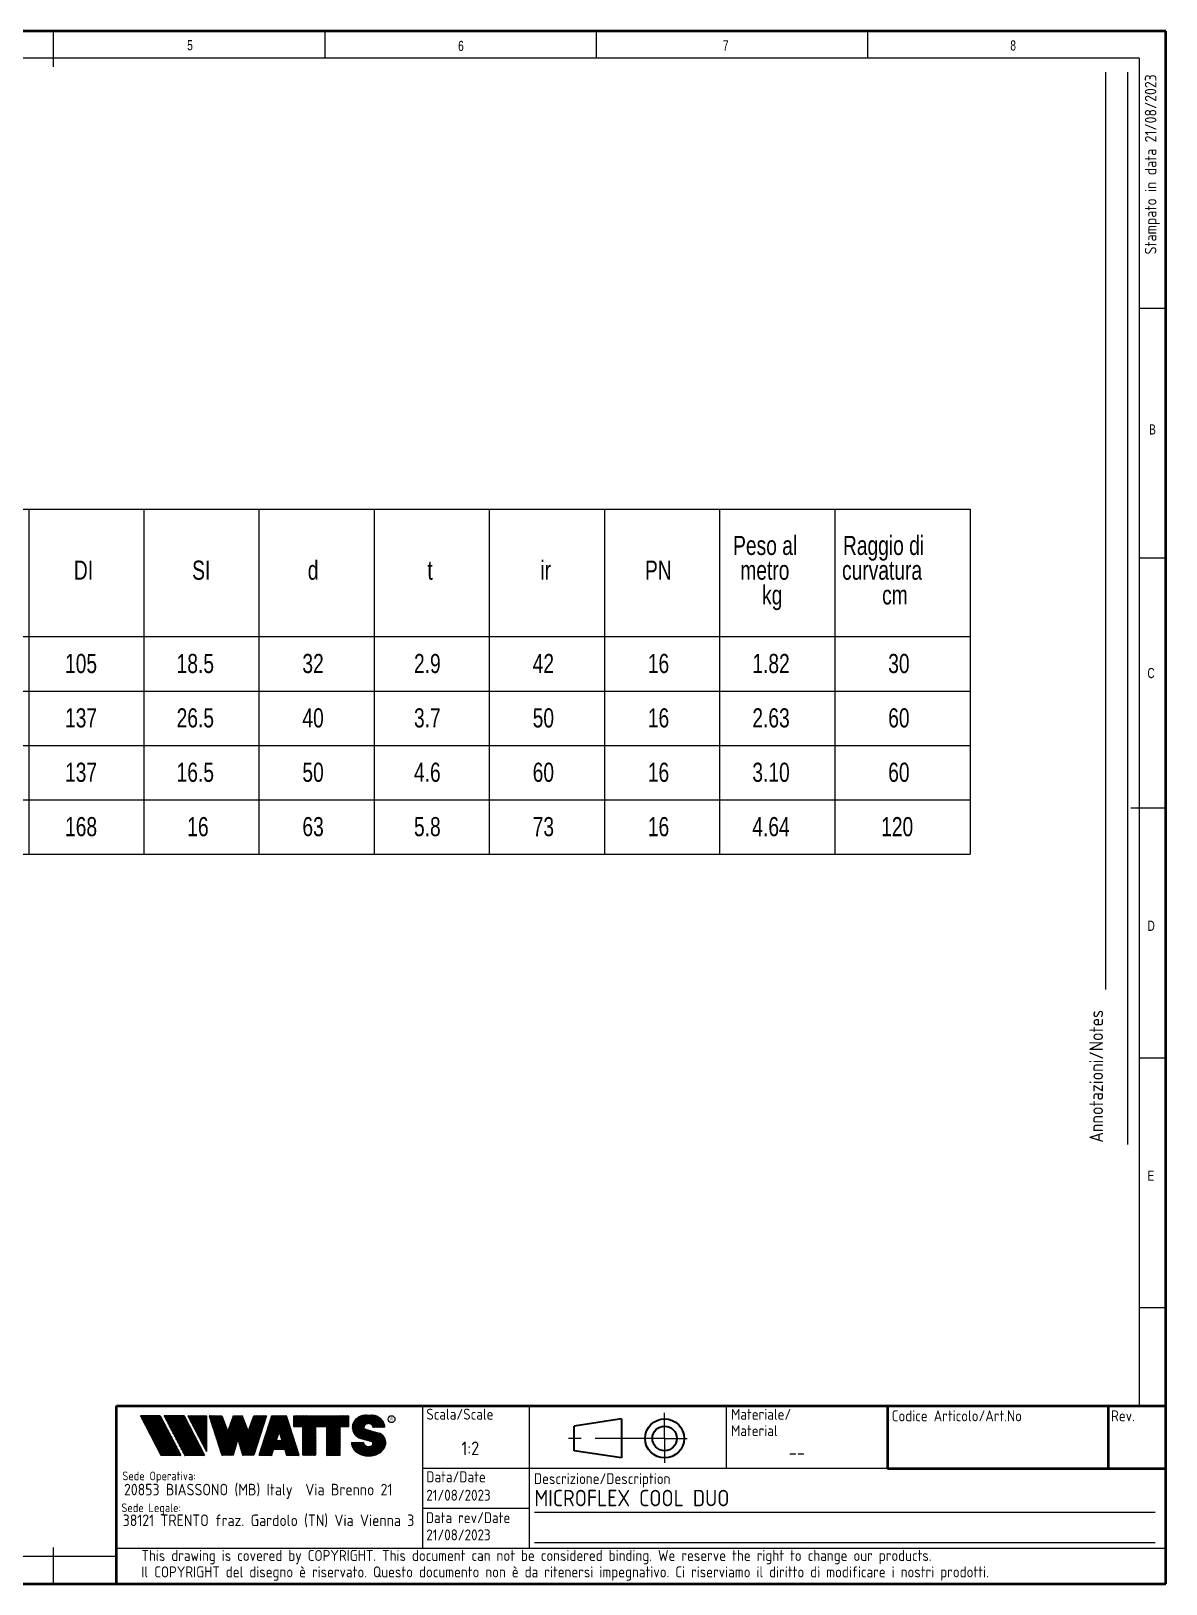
# Model space of a CAD drawing. Header units: millimetres. Extents: x 6 to 413, y 7 to 291.
# Drawn here: x 205.6 to 413.1, y 7.1 to 291.1 of the extents above; entities that cross this region are included whole.
import ezdxf

# ---------------------------------------------------------------- set-up
doc = ezdxf.new("R2010")
doc.units = ezdxf.units.MM
doc.linetypes.add('CENTERX2', pattern=[20.319999999999997, 12.7, -2.54, 2.54, -2.54])
doc.styles.add('SLDTEXTSTYLE0', font='ISOCP3', dxfattribs={"width": 0.96})
doc.styles.add('SLDTEXTSTYLE1', font='TXT', dxfattribs={"width": 0.605})
doc.styles.add('SLDTEXTSTYLE2', font='TXT', dxfattribs={"width": 0.75})
pattern_1 = [(45.0000000000001, (0, 0), (-0.1403165018917058, 0.1403165018917053), []), (135.0000000000001, (0, 0), (-0.1403165018917053, -0.1403165018917057), [])]

# ---------------------------------------------------------------- blocks, each defined once
blk = doc.blocks.new('SW_NOTE_0')
at = {"color": 0, "linetype": 'Continuous', "lineweight": 0, "insert": (0, 2.0463950369), "char_height": 1.5875, "attachment_point": 1, "style": 'SLDTEXTSTYLE0'}
blk.add_mtext('Sede Legale:', dxfattribs=at)
blk = doc.blocks.new('SW_NOTE_0_1')
at = {"color": 0, "linetype": 'Continuous', "lineweight": 0, "insert": (0, 2.0463950369), "char_height": 1.5875, "attachment_point": 1, "style": 'SLDTEXTSTYLE0'}
blk.add_mtext('Sede Operativa:', dxfattribs=at)
blk = doc.blocks.new('SW_NOTE_0_2')
at = {"color": 0, "linetype": 'Continuous', "lineweight": 0, "insert": (0, 2.7285267159), "char_height": 2.1166666667, "attachment_point": 1, "style": 'SLDTEXTSTYLE0'}
blk.add_mtext('20853 BIASSONO (MB) Italy  Via Brenno 21', dxfattribs=at)
blk = doc.blocks.new('SW_NOTE_0_3')
at = {"color": 0, "linetype": 'Continuous', "lineweight": 0, "insert": (0, 0.7734406439), "char_height": 0.6, "attachment_point": 1, "style": 'SLDTEXTSTYLE1'}
blk.add_mtext('R', dxfattribs=at)
blk = doc.blocks.new('SW_NOTE_0_4')
at = {"color": 0, "linetype": 'Continuous', "lineweight": 0, "insert": (0.8598958333, 2.7285267159), "char_height": 2.1166666667, "attachment_point": 1, "style": 'SLDTEXTSTYLE0'}
blk.add_mtext('38121 TRENTO fraz. Gardolo (TN) Via Vienna 3', dxfattribs=at)
blk = doc.blocks.new('Blocco3')
at = {"linetype": 'Continuous'}
h = blk.add_hatch(dxfattribs=at)
h.set_pattern_fill('NET', color=8, scale=0.0625, angle=45, style=0)
h.set_pattern_definition(pattern_1)
h.paths.add_polyline_path([(11.05444382492512, 14.16382701164379), (7.313952129728942, 21.3799670116438), (3.694452129728916, 21.3799670116438), (7.434943824925099, 14.16382701164379)], flags=0)
h = blk.add_hatch(dxfattribs=at)
h.set_pattern_fill('NET', color=8, scale=0.0625, angle=45, style=0)
h.set_pattern_definition(pattern_1)
h.paths.add_polyline_path([(15.3933988249251, 14.16382701164379), (11.65290712972893, 21.37996701164379), (8.033407129728966, 21.37996701164379), (11.77389882492522, 14.16382701164379)], flags=0)
h = blk.add_hatch(dxfattribs=at)
h.set_pattern_fill('NET', color=8, scale=0.0625, angle=45, style=0)
h.set_pattern_definition(pattern_1)
h.paths.add_polyline_path([(12.37769623268193, 21.37996701164379), (12.37419275042715, 21.37646352938913), (15.77659712972891, 14.8648670116438), (15.77659712972891, 21.37996701164379)], flags=0)
h = blk.add_hatch(dxfattribs=at)
h.set_pattern_fill('NET', color=8, scale=0.0625, angle=45, style=0)
h.set_pattern_definition(pattern_1)
h.paths.add_polyline_path([(18.58302904500901, 14.1739670116438), (20.63202904500886, 14.17396701164379), (21.50652904500886, 17.08996701164384), (22.38062662423105, 14.17530887440915), (22.3819684869964, 14.1739670116438), (24.43002904500882, 14.1739670116438), (26.74152904500894, 21.37996701164335), (24.43152904500879, 21.37996701164335), (23.36652904500892, 18.53896701164332), (22.30152904500885, 21.37996701164331), (20.71152904500898, 21.37996701164331), (19.64652904500904, 18.53896701164336), (18.58839398242877, 21.36165406590695), (18.57008103669182, 21.37996701164385), (16.27152904500887, 21.37996701164379)], flags=0)
h = blk.add_hatch(dxfattribs=at)
h.set_pattern_fill('NET', color=8, scale=0.0625, angle=45, style=0)
h.set_pattern_definition(pattern_1)
h.paths.add_polyline_path([(28.0109849374968, 15.27196701164379), (30.06807315252094, 15.27196701164379), (30.41502904500895, 14.1739670116438), (32.71602904500884, 14.1739670116438), (30.38202904500878, 21.37996701164385), (27.69702904500885, 21.37996701164385), (25.3630290450089, 14.1739670116438), (27.66402904500879, 14.1739670116438)], flags=0)
h.paths.add_polyline_path([(29.55237914838586, 16.90396701164381), (28.5266789416319, 16.90396701164381), (29.03952904500888, 18.52696701164385)], flags=0)
h = blk.add_hatch(dxfattribs=at)
h.set_pattern_fill('NET', color=8, scale=0.0625, angle=45, style=0)
h.set_pattern_definition(pattern_1)
h.paths.add_polyline_path([(40.177029045009, 14.18567151533784), (40.177029045009, 19.44496701164383), (41.80752904500887, 19.44496701164383), (41.80752904500887, 21.37996701164385), (31.71852904500885, 21.37996701164385), (31.71852904500885, 19.44496701164383), (33.34902904500883, 19.44496701164383), (33.34902904500883, 14.1739670116438), (35.74002904500887, 14.1739670116438), (35.74002904500887, 19.44496701164383), (37.78602904500886, 19.44496701164383), (37.78602904500886, 14.1739670116438), (40.16532454131496, 14.1739670116438)], flags=0)
h = blk.add_hatch(dxfattribs=at)
h.set_pattern_fill('NET', color=8, scale=0.0625, angle=45, style=0)
h.set_pattern_definition(pattern_1)
edge = h.paths.add_edge_path(flags=0)
edge.add_arc((45.06115806892275, 16.5114450354798), 0.5957262272328816, 186.5198373590754, 199.3038780978758, ccw=False)
edge.add_arc((45.04420873719567, 16.50962366435909), 0.5786797133902571, 180.0155103752775, 186.5312194619315, ccw=False)
edge.add_line((44.46552904500891, 16.50946701164423), (42.25752904500893, 16.50946701164385))
edge.add_arc((44.18603307666216, 16.50996104706786), 1.928504094933136, 180.0146777728456, 186.4123960736497)
edge.add_arc((44.23738139714609, 16.515362801642), 1.980134492169909, 186.4017819582809, 198.9766475152823)
edge.add_arc((44.39128441893828, 16.56795904464408), 2.142776481560827, 198.9683875918098, 210.8849179078794)
edge.add_arc((44.61166259275087, 16.69943837653658), 2.39939542117679, 210.8780422952446, 221.9134871222623)
edge.add_arc((44.85480924302723, 16.91736933899839), 2.725913633704397, 221.9082412642137, 232.0310887879014)
edge.add_arc((45.07715513635127, 17.20193775914857), 3.087046356424883, 232.0272080115069, 241.3355965365689)
edge.add_arc((45.24603657093621, 17.51050012324978), 3.438801448091314, 241.3327083879403, 249.9896368441532)
edge.add_arc((45.34725225055329, 17.78801132532556), 3.734194511721926, 249.9874307793477, 258.1785727277432)
edge.add_arc((45.38771112548294, 17.98073158851377), 3.931115833052039, 258.1768281598786, 266.0905752210105)
edge.add_arc((45.39252904500938, 18.04976811020574), 4.000320196211769, 266.0891452354333, 273.9108547645717)
edge.add_arc((45.39731701440232, 17.98094836402009), 3.931334146149711, 273.9096448602884, 281.8229517588199)
edge.add_arc((45.4376869696974, 17.78842815150741), 3.734626849412173, 281.8219022035373, 290.0120942893549)
edge.add_arc((45.53875968590813, 17.51107897323941), 3.439434950392664, 290.0111619263286, 298.6664928415928)
edge.add_arc((45.7074598200074, 17.20261188871908), 3.087850429968319, 298.6656180832103, 307.9715773687166)
edge.add_arc((45.92962383311786, 16.91803887327351), 2.726825988362962, 307.9706091044987, 318.0900608434113)
edge.add_arc((46.17265778346068, 16.69998218189551), 2.400307661903285, 318.088616399965, 329.1198541825174)
edge.add_arc((46.39308337412456, 16.56827986020729), 2.143533575461953, 329.1171941602808, 341.0295003400614)
edge.add_arc((46.54725014449179, 16.5154588441048), 1.980569090086575, 341.0247377042438, 353.5968328221997)
edge.add_arc((46.59506746836535, 16.51041435044312), 1.932487507373016, 353.5873527063252, 356.7846350377361)
edge.add_arc((46.61165730255683, 16.50948641804131), 1.915871742552177, 356.7845142237129, 359.9994196348174)
edge.add_arc((46.72637301809257, 16.50946701163364), 1.801156026918341, 0, 74.22025531803895)
edge.add_line((47.2161795047902, 18.24274501555968), (44.82556098410442, 18.91830915241684))
edge.add_arc((44.9320242026464, 19.29505049810555), 0.3914951576375584, 172.7087314225675, 254.2202553180024, ccw=False)
edge.add_arc((45.12849007786608, 19.28333375051457), 0.5880100908548186, 162.165586868528, 174.0059807067136, ccw=False)
edge.add_arc((45.16002618631481, 19.27323782500176), 0.6211228028240731, 150.7625471398166, 162.1699870806363, ccw=False)
edge.add_arc((45.20519158401089, 19.24799848911449), 0.6728619177555087, 139.9607077937478, 150.7656315814739, ccw=False)
edge.add_arc((45.25507056166797, 19.20612283538228), 0.7379885796620933, 129.8123774333935, 139.9628536576919, ccw=False)
edge.add_arc((45.30072353609345, 19.15138842107454), 0.809263047047259, 120.27552402571419, 129.8140059279949, ccw=False)
edge.add_arc((45.33541956815332, 19.09199788199054), 0.8780456781598633, 111.2480161453112, 120.2769344950986, ccw=False)
edge.add_arc((45.35621963246292, 19.03856667885261), 0.9353827139821759, 102.59618479047049, 111.24938262362829, ccw=False)
edge.add_arc((45.36453465193721, 19.00146667799356), 0.9734030907632052, 94.17273331414867, 102.59760830043251, ccw=False)
edge.add_arc((45.36552904500888, 18.98820473740789), 0.9867022327901889, 85.82571215071579, 94.17428784928302, ccw=False)
edge.add_arc((45.36653040687354, 19.00151395523621), 0.9733554317742666, 77.40218507097399, 85.82747331441101, ccw=False)
edge.add_arc((45.37486568696492, 19.03865617343216), 0.9352894353064158, 68.75018505204758, 77.40424753390482, ccw=False)
edge.add_arc((45.39569695852665, 19.09211896634796), 0.8779116473468327, 59.722374852032715, 68.75267450752489, ccw=False)
edge.add_arc((45.43042996664173, 19.15152445821986), 0.8090974608341593, 50.18501575957839, 59.725454286712704, ccw=False)
edge.add_arc((45.47611632174291, 19.20625213501936), 0.7378067956658844, 40.03589260142758, 50.18887630755728, ccw=False)
edge.add_arc((45.52601146630402, 19.24809862811384), 0.6726865151564858, 29.232955538525573, 40.04070508617059, ccw=False)
edge.add_arc((45.57116176380907, 19.27329438071612), 0.6209818631501486, 17.828714093369115, 29.23875168617178, ccw=False)
edge.add_arc((45.60264583678176, 19.28335017090542), 0.5879309770710306, 5.993219805660885, 17.83521261898761, ccw=False)
edge.add_arc((45.61292558107525, 19.28434574377955), 0.5776034766636615, 0.012029249508600515, 6.001471372912306, ccw=False)
edge.add_line((46.19052904500881, 19.28446701163464), (48.34752902630239, 19.28446701163464))
edge.add_arc((46.39002351814973, 19.28445340842631), 1.957505508199923, 0.0003981630816975, 2.836014343801475)
edge.add_arc((46.37683713775991, 19.28380295287555), 1.970707921334659, 2.835933772533007, 5.659443682139332)
edge.add_arc((46.35838669738737, 19.28219581826266), 1.989226927693886, 5.653101356194594, 16.87308970083372)
edge.add_arc((46.28996746631433, 19.26159442663321), 2.060680327877944, 16.86907560868967, 27.8236333030418)
edge.add_arc((46.19185307363353, 19.20995215872329), 2.171555678974831, 27.82038250018099, 38.39292481794157)
edge.add_arc((46.08335200137739, 19.12411166863691), 2.309906905779259, 38.39030831921242, 48.53048232723409)
edge.add_arc((45.98392505033181, 19.01175101505159), 2.459942324295824, 48.52829796787363, 58.24686155261538)
edge.add_arc((45.90828833905262, 18.88970605071616), 2.603524628424836, 58.24492006637411, 67.59904062886916)
edge.add_arc((45.86290515069405, 18.77983331732091), 2.722401219848767, 67.59719673364309, 76.67446447463736)
edge.add_arc((45.84473518371627, 18.70351471180111), 2.800852920098214, 76.67261134518286, 85.57815923005096)
edge.add_arc((45.84229113252329, 18.67359855220153), 2.83086846943038, 85.57552266053499, 89.99518473518364)
edge.add_line((45.842529045009, 21.50446701163457), (44.94252904500888, 21.50446701163457))
edge.add_arc((44.94276695749281, 18.67359850982044), 2.830868511811478, 90.00481526470833, 94.42447730593362)
edge.add_arc((44.94032290617282, 18.70351467131333), 2.800852960581912, 94.42184073649385, 103.3273885570555)
edge.add_arc((44.92215293807671, 18.77983328213883), 2.722401254912012, 103.325535427645, 112.4028031126715)
edge.add_arc((44.87676974692227, 18.88970602315703), 2.603524655375139, 112.4009592174978, 121.7550797381683)
edge.add_arc((44.80113303096691, 19.01175099598262), 2.459942341566146, 121.7531382519939, 131.4717018150411)
edge.add_arc((44.70170607377013, 19.12411165738949), 2.309906913115744, 131.4695174557465, 141.6096914674093)
edge.add_arc((44.59320499475962, 19.20995215348743), 2.171555677284356, 141.6070749687322, 152.1796173186054)
edge.add_arc((44.49509059596939, 19.26159442501529), 2.060680319096067, 152.1763665156696, 163.1309242692057)
edge.add_arc((44.42667136062602, 19.28219581809734), 1.989226914404197, 163.1269101769954, 174.3468986007445)
edge.add_arc((44.57419603198336, 19.27593466072469), 2.136666986974319, 174.5695011428801, 255.0000000000066)
edge.add_line((44.02118592271279, 17.21207283582689), (45.84626778507497, 16.7230436246862))
edge.add_arc((45.72605237752408, 16.27439361585378), 0.4644766674849869, -75.4769371718246, 74.99999999999619, ccw=False)
edge.add_arc((45.45547266962009, 16.93669211548194), 1.17737379801132, 281.61443982591936, 289.1926520628284, ccw=False)
edge.add_arc((45.44209783683689, 17.0014953670647), 1.243542859950836, 273.8399017988016, 281.616949785706, ccw=False)
edge.add_arc((45.440529045009, 17.02449564793318), 1.266596567151676, 266.1589686822715, 273.84103131772883, ccw=False)
edge.add_arc((45.43895075328292, 17.00142536587583), 1.243472379722312, 258.3828294730344, 266.16031894243594, ccw=False)
edge.add_arc((45.42567488373167, 16.93701849461646), 1.177711505774551, 250.31862059628048, 258.38449360241736, ccw=False)
edge.add_arc((45.39245629651771, 16.84426652461201), 1.079190438371595, 241.7680470576149, 250.3207490608705, ccw=False)
edge.add_arc((45.33702181320746, 16.74112027367779), 0.9620916403619206, 232.5317468519101, 241.7708733172753, ccw=False)
edge.add_arc((45.26402174126313, 16.64596892275373), 0.8421633851545682, 222.4290094636793, 232.5356131763763, ccw=False)
edge.add_arc((45.18416462057952, 16.57306790402564), 0.7340351609004617, 211.3430568025371, 222.4343521567399, ccw=False)
edge.add_arc((45.11175154475656, 16.5290607105654), 0.649298633060035, 199.2950708619685, 211.3502326774161, ccw=False)
at = {"color": 7, "linetype": 'Continuous', "lineweight": 18}
for p, q in [((3.6944521297, 21.3799670116), (7.4349438249, 14.1638270116)), ((7.3139521297, 21.3799670116), (3.6944521297, 21.3799670116)), ((7.3139521297, 21.3799670116), (11.0544438249, 14.1638270116)), ((8.0334071297, 21.3799670116), (11.7738988249, 14.1638270116)), ((11.6529071297, 21.3799670116), (8.0334071297, 21.3799670116)), ((11.6529071297, 21.3799670116), (15.3933988249, 14.1638270116)), ((12.3723621297, 21.3799670116), (15.7765971297, 21.3799670116)), ((12.3723621297, 21.3799670116), (15.7765971297, 14.8648670116)), ((12.3741927504, 21.3764635294), (12.3776962327, 21.3799670116)), ((15.7765971297, 21.3799670116), (15.7765971297, 14.8648670116)), ((16.271529045, 21.3799670116), (18.581529045, 21.3799670116)), ((16.271529045, 21.3799670116), (18.583029045, 14.1739670116)), ((18.5883939824, 21.3616540659), (18.5700810367, 21.3799670116)), ((18.581529045, 21.3799670116), (19.646529045, 18.5389670116)), ((19.646529045, 18.5389670116), (20.711529045, 21.3799670116)), ((20.711529045, 21.3799670116), (22.301529045, 21.3799670116)), ((22.301529045, 21.3799670116), (23.366529045, 18.5389670116)), ((23.366529045, 18.5389670116), (24.431529045, 21.3799670116)), ((26.741529045, 21.3799670116), (24.430029045, 14.1739670116)), ((24.431529045, 21.3799670116), (26.741529045, 21.3799670116)), ((25.363029045, 14.1739670116), (27.697029045, 21.3799670116)), ((27.697029045, 21.3799670116), (30.382029045, 21.3799670116)), ((32.716029045, 14.1739670116), (30.382029045, 21.3799670116)), ((31.718529045, 21.3799670116), (41.807529045, 21.3799670116)), ((31.718529045, 19.4449670116), (31.718529045, 21.3799670116)), ((41.807529045, 19.4449670116), (41.807529045, 21.3799670116)), ((42.9950648301, 20.6806625626), (43.1401273367, 20.8257250692)), ((44.942529045, 21.5044670116), (45.842529045, 21.5044670116)), ((21.506529045, 17.0899670116), (20.632029045, 14.1739670116)), ((21.506529045, 17.0899670116), (22.381029045, 14.1739670116)), ((29.039529045, 18.5269670116), (28.5266789416, 16.9039670116)), ((29.039529045, 18.5269670116), (29.5523791484, 16.9039670116)), ((31.718529045, 19.4449670116), (33.349029045, 19.4449670116)), ((33.349029045, 14.1739670116), (33.349029045, 19.4449670116)), ((35.740029045, 14.1739670116), (35.740029045, 19.4449670116)), ((35.740029045, 19.4449670116), (37.786029045, 19.4449670116)), ((37.786029045, 14.1739670116), (37.786029045, 19.4449670116)), ((40.177029045, 14.1739670116), (40.177029045, 19.4449670116)), ((40.177029045, 19.4449670116), (41.807529045, 19.4449670116)), ((44.0211859227, 17.2120728358), (45.8462677851, 16.7230436247)), ((44.8255609841, 18.9183091524), (47.2161795048, 18.2427450156)), ((48.3475290263, 19.2844670116), (46.190529045, 19.2844670116)), ((28.0109849375, 15.2719670116), (27.664029045, 14.1739670116)), ((28.0109849375, 15.2719670116), (30.0680731525, 15.2719670116)), ((28.5266789416, 16.9039670116), (29.5523791484, 16.9039670116)), ((30.0680731525, 15.2719670116), (30.415029045, 14.1739670116)), ((42.257529045, 16.5094670116), (44.465529045, 16.5094670116)), ((7.4349438249, 14.1638270116), (11.0544438249, 14.1638270116)), ((11.7738988249, 14.1638270116), (15.3933988249, 14.1638270116)), ((20.632029045, 14.1739670116), (18.583029045, 14.1739670116)), ((22.381968487, 14.1739670116), (22.3806266242, 14.1753088744)), ((24.430029045, 14.1739670116), (22.381029045, 14.1739670116)), ((25.363029045, 14.1739670116), (27.664029045, 14.1739670116)), ((30.415029045, 14.1739670116), (32.716029045, 14.1739670116)), ((35.740029045, 14.1739670116), (33.349029045, 14.1739670116)), ((37.786029045, 14.1739670116), (40.177029045, 14.1739670116)), ((40.1653245413, 14.1739670116), (40.177029045, 14.1856715153))]:
    blk.add_line(p, q, dxfattribs=at)
blk.add_circle((49.5830483895, 20.7778850004), 0.6302727769328706, dxfattribs=at)
for centre, radius, start, end in [((44.495090596, 19.261594425), 2.060680319096064, 152.1763665157, 163.1309242692), ((44.5932049948, 19.2099521535), 2.171555677284359, 141.6070749687, 152.1796173186), ((44.7017060738, 19.1241116574), 2.309906913115741, 131.4695174557, 141.6096914674), ((44.801133031, 19.011750996), 2.459942341566148, 121.753138252, 131.471701815), ((44.8767697469, 18.8897060232), 2.603524655375143, 112.4009592175, 121.7550797382), ((44.9221529381, 18.7798332821), 2.722401254912012, 103.3255354276, 112.4028031127), ((44.9403229062, 18.7035146713), 2.800852960581919, 94.4218407365, 103.3273885571), ((44.9427669575, 18.6735985098), 2.830868511811481, 90.0048152647, 94.4244773059), ((45.3354195682, 19.091997882), 0.8780456781598602, 111.2480161453, 120.2769344951), ((45.3562196325, 19.0385666788), 0.9353827139821707, 102.5961847905, 111.2493826236), ((45.3645346519, 19.001466678), 0.9734030907632061, 94.1727333141, 102.5976083004), ((45.365529045, 18.9882047374), 0.9867022327901879, 85.8257121507, 94.1742878493), ((45.3665304069, 19.0015139552), 0.9733554317742633, 77.402185071, 85.8274733144), ((45.374865687, 19.0386561734), 0.9352894353064114, 68.750185052, 77.4042475339), ((45.3956969585, 19.0921189663), 0.877911647346837, 59.722374852, 68.7526745075), ((45.8422911325, 18.6735985522), 2.830868469430371, 85.5755226605, 89.9951847352), ((45.8447351837, 18.7035147118), 2.800852920098217, 76.6726113452, 85.5781592301), ((45.8629051507, 18.7798333173), 2.722401219848772, 67.5971967336, 76.6744644746), ((45.9082883391, 18.8897060507), 2.603524628424831, 58.2449200664, 67.5990406289), ((45.9839250503, 19.011751015), 2.459942324295831, 48.5282979679, 58.2468615526), ((46.0833520014, 19.1241116686), 2.309906905779259, 38.3903083192, 48.5304823272), ((46.1918530736, 19.2099521587), 2.171555678974832, 27.8203825002, 38.3929248179), ((46.2899674663, 19.2615944266), 2.06068032787794, 16.8690756087, 27.823633303), ((44.574196032, 19.2759346607), 2.136666986974321, 174.5695011429, 255), ((44.4266713606, 19.2821958181), 1.989226914404205, 163.126910177, 174.3468986007), ((44.9320242026, 19.2950504981), 0.3914951576375621, 172.7087314226, 254.220255318), ((45.1284900779, 19.2833337505), 0.5880100908548216, 162.1655868685, 174.0059807067), ((45.1600261863, 19.273237825), 0.6211228028240774, 150.7625471398, 162.1699870806), ((45.205191584, 19.2479984891), 0.6728619177555144, 139.9607077937, 150.7656315815), ((45.2550705617, 19.2061228354), 0.7379885796620934, 129.8123774334, 139.9628536577), ((45.3007235361, 19.1513884211), 0.809263047047257, 120.2755240257, 129.814005928), ((45.4304299666, 19.1515244582), 0.8090974608341591, 50.1850157596, 59.7254542867), ((45.4761163217, 19.206252135), 0.7378067956658865, 40.0358926014, 50.1888763076), ((45.5260114663, 19.2480986281), 0.6726865151564876, 29.2329555385, 40.0407050862), ((45.5711617638, 19.2732943807), 0.6209818631501555, 17.8287140934, 29.2387516862), ((45.6026458368, 19.2833501709), 0.5879309770710358, 5.9932198057, 17.835212619), ((45.6129255811, 19.2843457438), 0.5776034766636643, 0.0120292495, 6.0014713729), ((46.7263730181, 16.5094670116), 1.801156026920168, 7e-10, 74.220255318), ((46.3583866974, 19.2821958183), 1.989226927693887, 5.6531013562, 16.8730897008), ((46.3768371378, 19.2838029529), 1.970707921334663, 2.8359337725, 5.6594436821), ((46.3900235181, 19.2844534084), 1.957505508199924, 0.0003981631, 2.8360143438), ((44.1860330767, 16.5099610471), 1.928504094933163, 180.0146777728, 186.4123960736), ((44.2373813971, 16.5153628016), 1.980134492169936, 186.4017819583, 198.9766475153), ((44.3912844189, 16.5679590446), 2.142776481560883, 198.9683875918, 210.8849179079), ((44.6116625928, 16.6994383765), 2.399395421176823, 210.8780422952, 221.9134871223), ((44.854809243, 16.917369339), 2.725913633704416, 221.9082412642, 232.0310887879), ((45.0771551364, 17.2019377591), 3.087046356424895, 232.0272080115, 241.3355965366), ((45.2460365709, 17.5105001232), 3.438801448091321, 241.3327083879, 249.9896368442), ((45.3472522506, 17.7880113253), 3.734194511722001, 249.9874307793, 258.1785727277), ((45.0442087372, 16.5096236644), 0.5786797133902616, 180.0155103747, 186.5312194619), ((45.0611580689, 16.5114450355), 0.5957262272328773, 186.5198373591, 199.3038780979), ((45.1117515448, 16.5290607106), 0.6492986330600353, 199.295070862, 211.3502326774), ((45.1841646206, 16.573067904), 0.7340351609004631, 211.3430568025, 222.4343521567), ((45.2640217413, 16.6459689227), 0.8421633851545696, 222.4290094637, 232.5356131764), ((45.3370218132, 16.7411202737), 0.9620916403619229, 232.5317468519, 241.7708733173), ((45.3924562965, 16.8442665246), 1.079190438371592, 241.7680470576, 250.3207490609), ((45.4256748837, 16.9370184946), 1.17771150577455, 250.3186205963, 258.3844936024), ((45.4389507533, 17.0014253659), 1.243472379722314, 258.382829473, 266.1603189424), ((45.440529045, 17.0244956479), 1.266596567151677, 266.1589686823, 273.8410313177), ((45.4420978368, 17.0014953671), 1.243542859950833, 273.8399017988, 281.6169497857), ((45.4554726696, 16.9366921155), 1.177373798011318, 281.6144398259, 289.1926520628), ((45.7260523775, 16.2743936158), 0.4644766674849887, 284.5230628282, 75), ((45.4534898068, 16.9424048088), 1.183420828830196, 289.1923920737, 289.6798656664), ((45.4885761183, 16.844474954), 1.07939534120923, 289.6768084584, 292.8867792228), ((45.4893501133, 16.8425594132), 1.077329585994261, 292.8884764659, 296.1017072893), ((45.4376869697, 17.7884281515), 3.734626849412178, 281.8219022035, 290.0120942894), ((45.5387596859, 17.5110789732), 3.439434950392669, 290.0111619263, 298.6664928416), ((45.70745982, 17.2026118887), 3.087850429968317, 298.6656180832, 307.9715773687), ((45.9296238331, 16.9180388733), 2.726825988362958, 307.9706091045, 318.0900608434), ((46.1726577835, 16.6999821819), 2.400307661903371, 318.0886164, 329.1198541826), ((46.3930833741, 16.5682798602), 2.143533575461955, 329.1171941603, 341.0295003401), ((46.5472501445, 16.5154588441), 1.980569090086578, 341.0247377042, 353.5968328222), ((46.5950674684, 16.5104143504), 1.932487507373017, 353.5873527063, 356.7846350377), ((46.6116573026, 16.509486418), 1.915871742552178, 356.7845142237, 359.9994196352), ((45.3877111255, 17.9807315885), 3.931115833052035, 258.1768281599, 266.090575221), ((45.392529045, 18.0497681102), 4.000320196211768, 266.0891452354, 273.9108547646), ((45.3973170144, 17.980948364), 3.931334146149712, 273.9096448603, 281.8229517588)]:
    blk.add_arc(centre, radius, start, end, dxfattribs=at)
at = {"color": 7, "linetype": 'Continuous', "lineweight": 0}
for name, p in [('SW_NOTE_0_3', (49.3891536268, 20.352955282)), ('SW_NOTE_0_1', (0.3940809582, 9.1445251874)), ('SW_NOTE_0_2', (0.6867729306, 6.2319811604)), ('SW_NOTE_0', (0.2250572358, 3.3187543051)), ('SW_NOTE_0_4', (-0.4046335912, 0.6092819875))]:
    blk.add_blockref(name, p, dxfattribs=at)
blk = doc.blocks.new('SW_NOTE_0_5')
at = {"color": 0, "linetype": 'Continuous', "lineweight": 0, "char_height": 2, "attachment_point": 1, "style": 'SLDTEXTSTYLE0'}
for s, insert in [('Materiale/', (0, 2.5781354795)), ('Material', (0, -0.4218645465))]:
    blk.add_mtext(s, dxfattribs=dict(at, insert=insert))
blk = doc.blocks.new('SW_NOTE_0_7')
at = {"color": 0, "linetype": 'Continuous', "lineweight": 0, "char_height": 2, "attachment_point": 1, "style": 'SLDTEXTSTYLE0'}
for s, insert in [('This drawing is covered by COPYRIGHT. This document can not be considered binding. We reserve the right to change our products.', (0, 2.5781354795)), ('Il COPYRIGHT del disegno è riservato. Questo documento non è da ritenersi impegnativo. Ci riserviamo il diritto di modificare i nostri prodotti.', (0, -0.4218645465))]:
    blk.add_mtext(s, dxfattribs=dict(at, insert=insert))
blk = doc.blocks.new('SW_TABLEANNOTATION_0')
at = {"color": 0, "linetype": 'Continuous', "lineweight": 18}
for p, q in [((0, 0), (0, -23.3216325544)), ((0, 0), (34.8493772805, 0)), ((34.8493772805, 0), (34.8493772805, -23.3216325544)), ((34.8493772805, 0), (55.8957552322, 0)), ((55.8957552322, 0), (55.8957552322, -23.3216325544)), ((55.8957552322, 0), (76.9421331839, 0)), ((76.9421331839, 0), (76.9421331839, -23.3216325544)), ((76.9421331839, 0), (97.9885111356, 0)), ((97.9885111356, 0), (97.9885111356, -23.3216325544)), ((97.9885111356, 0), (119.0348890873, 0)), ((119.0348890873, 0), (119.0348890873, -23.3216325544)), ((119.0348890873, 0), (140.0812670391, 0)), ((140.0812670391, 0), (140.0812670391, -23.3216325544)), ((140.0812670391, 0), (161.1276449908, 0)), ((161.1276449908, 0), (161.1276449908, -23.3216325544)), ((161.1276449908, 0), (182.1740229425, 0)), ((182.1740229425, 0), (182.1740229425, -23.3216325544)), ((182.1740229425, 0), (203.2204008942, 0)), ((203.2204008942, 0), (203.2204008942, -23.3216325544)), ((203.2204008942, 0), (227.9627132852, 0)), ((227.9627132852, 0), (227.9627132852, -23.3216325544)), ((0, -23.3216325544), (0, -33.2681373254)), ((0, -23.3216325544), (34.8493772805, -23.3216325544)), ((34.8493772805, -23.3216325544), (34.8493772805, -33.2681373254)), ((34.8493772805, -23.3216325544), (55.8957552322, -23.3216325544)), ((55.8957552322, -23.3216325544), (55.8957552322, -33.2681373254)), ((55.8957552322, -23.3216325544), (76.9421331839, -23.3216325544)), ((76.9421331839, -23.3216325544), (76.9421331839, -33.2681373254)), ((76.9421331839, -23.3216325544), (97.9885111356, -23.3216325544)), ((97.9885111356, -23.3216325544), (97.9885111356, -33.2681373254)), ((97.9885111356, -23.3216325544), (119.0348890873, -23.3216325544)), ((119.0348890873, -23.3216325544), (119.0348890873, -33.2681373254)), ((119.0348890873, -23.3216325544), (140.0812670391, -23.3216325544)), ((140.0812670391, -23.3216325544), (140.0812670391, -33.2681373254)), ((140.0812670391, -23.3216325544), (161.1276449908, -23.3216325544)), ((161.1276449908, -23.3216325544), (161.1276449908, -33.2681373254)), ((161.1276449908, -23.3216325544), (182.1740229425, -23.3216325544)), ((182.1740229425, -23.3216325544), (182.1740229425, -33.2681373254)), ((182.1740229425, -23.3216325544), (203.2204008942, -23.3216325544)), ((203.2204008942, -23.3216325544), (203.2204008942, -33.2681373254)), ((203.2204008942, -23.3216325544), (227.9627132852, -23.3216325544)), ((227.9627132852, -23.3216325544), (227.9627132852, -33.2681373254)), ((0, -33.2681373254), (0, -43.2146420964)), ((0, -33.2681373254), (34.8493772805, -33.2681373254)), ((34.8493772805, -33.2681373254), (34.8493772805, -43.2146420964)), ((34.8493772805, -33.2681373254), (55.8957552322, -33.2681373254)), ((55.8957552322, -33.2681373254), (55.8957552322, -43.2146420964)), ((55.8957552322, -33.2681373254), (76.9421331839, -33.2681373254)), ((76.9421331839, -33.2681373254), (76.9421331839, -43.2146420964)), ((76.9421331839, -33.2681373254), (97.9885111356, -33.2681373254)), ((97.9885111356, -33.2681373254), (97.9885111356, -43.2146420964)), ((97.9885111356, -33.2681373254), (119.0348890873, -33.2681373254)), ((119.0348890873, -33.2681373254), (119.0348890873, -43.2146420964)), ((119.0348890873, -33.2681373254), (140.0812670391, -33.2681373254)), ((140.0812670391, -33.2681373254), (140.0812670391, -43.2146420964)), ((140.0812670391, -33.2681373254), (161.1276449908, -33.2681373254)), ((161.1276449908, -33.2681373254), (161.1276449908, -43.2146420964)), ((161.1276449908, -33.2681373254), (182.1740229425, -33.2681373254)), ((182.1740229425, -33.2681373254), (182.1740229425, -43.2146420964)), ((182.1740229425, -33.2681373254), (203.2204008942, -33.2681373254)), ((203.2204008942, -33.2681373254), (203.2204008942, -43.2146420964)), ((203.2204008942, -33.2681373254), (227.9627132852, -33.2681373254)), ((227.9627132852, -33.2681373254), (227.9627132852, -43.2146420964)), ((0, -43.2146420964), (0, -53.1611468675)), ((0, -43.2146420964), (34.8493772805, -43.2146420964)), ((34.8493772805, -43.2146420964), (34.8493772805, -53.1611468675)), ((34.8493772805, -43.2146420964), (55.8957552322, -43.2146420964)), ((55.8957552322, -43.2146420964), (55.8957552322, -53.1611468675)), ((55.8957552322, -43.2146420964), (76.9421331839, -43.2146420964)), ((76.9421331839, -43.2146420964), (76.9421331839, -53.1611468675)), ((76.9421331839, -43.2146420964), (97.9885111356, -43.2146420964)), ((97.9885111356, -43.2146420964), (97.9885111356, -53.1611468675)), ((97.9885111356, -43.2146420964), (119.0348890873, -43.2146420964)), ((119.0348890873, -43.2146420964), (119.0348890873, -53.1611468675)), ((119.0348890873, -43.2146420964), (140.0812670391, -43.2146420964)), ((140.0812670391, -43.2146420964), (140.0812670391, -53.1611468675)), ((140.0812670391, -43.2146420964), (161.1276449908, -43.2146420964)), ((161.1276449908, -43.2146420964), (161.1276449908, -53.1611468675)), ((161.1276449908, -43.2146420964), (182.1740229425, -43.2146420964)), ((182.1740229425, -43.2146420964), (182.1740229425, -53.1611468675)), ((182.1740229425, -43.2146420964), (203.2204008942, -43.2146420964)), ((203.2204008942, -43.2146420964), (203.2204008942, -53.1611468675)), ((203.2204008942, -43.2146420964), (227.9627132852, -43.2146420964)), ((227.9627132852, -43.2146420964), (227.9627132852, -53.1611468675)), ((0, -53.1611468675), (0, -63.1076516385)), ((0, -53.1611468675), (34.8493772805, -53.1611468675)), ((34.8493772805, -53.1611468675), (34.8493772805, -63.1076516385)), ((34.8493772805, -53.1611468675), (55.8957552322, -53.1611468675)), ((55.8957552322, -53.1611468675), (55.8957552322, -63.1076516385)), ((55.8957552322, -53.1611468675), (76.9421331839, -53.1611468675)), ((76.9421331839, -53.1611468675), (76.9421331839, -63.1076516385)), ((76.9421331839, -53.1611468675), (97.9885111356, -53.1611468675)), ((97.9885111356, -53.1611468675), (97.9885111356, -63.1076516385)), ((97.9885111356, -53.1611468675), (119.0348890873, -53.1611468675)), ((119.0348890873, -53.1611468675), (119.0348890873, -63.1076516385)), ((119.0348890873, -53.1611468675), (140.0812670391, -53.1611468675)), ((140.0812670391, -53.1611468675), (140.0812670391, -63.1076516385)), ((140.0812670391, -53.1611468675), (161.1276449908, -53.1611468675)), ((161.1276449908, -53.1611468675), (161.1276449908, -63.1076516385)), ((161.1276449908, -53.1611468675), (182.1740229425, -53.1611468675)), ((182.1740229425, -53.1611468675), (182.1740229425, -63.1076516385)), ((182.1740229425, -53.1611468675), (203.2204008942, -53.1611468675)), ((203.2204008942, -53.1611468675), (203.2204008942, -63.1076516385)), ((203.2204008942, -53.1611468675), (227.9627132852, -53.1611468675)), ((227.9627132852, -53.1611468675), (227.9627132852, -63.1076516385)), ((0, -63.1076516385), (34.8493772805, -63.1076516385)), ((34.8493772805, -63.1076516385), (55.8957552322, -63.1076516385)), ((55.8957552322, -63.1076516385), (76.9421331839, -63.1076516385)), ((76.9421331839, -63.1076516385), (97.9885111356, -63.1076516385)), ((97.9885111356, -63.1076516385), (119.0348890873, -63.1076516385)), ((119.0348890873, -63.1076516385), (140.0812670391, -63.1076516385)), ((140.0812670391, -63.1076516385), (161.1276449908, -63.1076516385)), ((161.1276449908, -63.1076516385), (182.1740229425, -63.1076516385)), ((182.1740229425, -63.1076516385), (203.2204008942, -63.1076516385)), ((203.2204008942, -63.1076516385), (227.9627132852, -63.1076516385))]:
    blk.add_line(p, q, dxfattribs=at)
at = {"color": 0, "linetype": 'Continuous', "lineweight": 0, "char_height": 3.5, "attachment_point": 1, "style": 'SLDTEXTSTYLE2'}
for s, insert in [('Peso al', (184.6569336996, -4.8862321556)), ('Raggio di', (204.7318348181, -4.8862321556)), ('Codice', (8.2614943043, -9.4119264532)), ('DE', (42.3854133596, -9.4119264532)), ('DI', (64.1560969429, -9.4119264532)), ('SI', (85.7760860143, -9.4119264532)), ('d', (106.9123945693, -9.4119264532)), ('t', (128.7681474849, -9.4119264532)), ('ir', (149.4353587543, -9.4119264532)), ('PN', (168.5445840046, -9.4119264532)), ('metro', (185.9718647831, -9.4119266861)), ('curvatura', (204.5665567261, -9.4119266861)), ('kg', (189.9555454076, -13.9376212165)), ('cm', (211.8946819086, -13.9376212165)), ('MD12532PEWI', (1.6795498908, -26.4791943957)), ('125', (41.4933995825, -26.4791943957)), ('105', (62.5397775342, -26.4791943957)), ('18.5', (82.9396276293, -26.4791943957)), ('32', (105.925588918, -26.4791943957)), ('2.9', (126.3254392459, -26.4791943957)), ('42', (148.0183448214, -26.4791943957)), ('16', (169.0647227731, -26.4791943957)), ('1.82', (188.1715173879, -26.4791943957)), ('30', (213.0054458962, -26.4791943957)), ('MD16040PEWI', (1.6795498908, -36.4256991667)), ('160', (41.4933995825, -36.4256991667)), ('137', (62.5397775342, -36.4256991667)), ('26.5', (82.9396276293, -36.4256991667)), ('40', (105.925588918, -36.4256991667)), ('3.7', (126.3254392459, -36.4256991667)), ('50', (148.0183448214, -36.4256991667)), ('16', (169.0647227731, -36.4256991667)), ('2.63', (188.1715173879, -36.4256991667)), ('60', (213.0054458962, -36.4256991667)), ('MD16050PEWI', (1.6795498908, -46.3722039377)), ('160', (41.4933995825, -46.3722039377)), ('137', (62.5397775342, -46.3722039377)), ('16.5', (82.9396276293, -46.3722039377)), ('50', (105.925588918, -46.3722039377)), ('4.6', (126.3254392459, -46.3722039377)), ('60', (148.0183448214, -46.3722039377)), ('16', (169.0647227731, -46.3722039377)), ('3.10', (188.1715173879, -46.3722039377)), ('60', (213.0054458962, -46.3722039377)), ('MD20063PEWI', (1.6795498908, -56.3187087087)), ('200', (41.4933995825, -56.3187087087)), ('168', (62.5397775342, -56.3187087087)), ('16', (84.8792109663, -56.3187087087)), ('63', (105.925588918, -56.3187087087)), ('5.8', (126.3254392459, -56.3187087087)), ('73', (148.0183448214, -56.3187087087)), ('16', (169.0647227731, -56.3187087087)), ('4.64', (188.1715173879, -56.3187087087)), ('120', (211.7123904158, -56.3187087087))]:
    blk.add_mtext(s, dxfattribs=dict(at, insert=insert))

msp = doc.modelspace()

# ---------------------------------------------------------------- linework, layer by layer
at = {"color": 7, "linetype": 'Continuous', "lineweight": 35}
for p, q in [((413.0639869005, 291.1062131717), (6.2733619838, 291.1062131717)), ((413.0639869005, 7.1062131717), (413.0639869005, 291.1062131717)), ((221.2162842212, 39.6951229249), (413.0639869005, 39.6951229249)), ((221.2162842212, 7.1062131717), (221.2162842212, 39.6951229249)), ((362.1851830498, 39.6951229249), (412.8546617654, 39.6951229249)), ((362.1851830498, 39.6951229249), (362.1851830498, 28.2235015288)), ((402.4800195042, 39.6951229249), (402.4800195042, 28.2235015288)), ((362.1851830498, 28.2235015288), (413.0639869005, 28.2235015288)), ((6.2733619838, 7.1062131717), (413.0639869005, 7.1062131717))]:
    msp.add_line(p, q, dxfattribs=at)
at = {"color": 7, "linetype": 'Continuous', "lineweight": 18}
for p, q in [((209.6972533125, 291.1062131717), (209.6972533125, 284.5933688376)), ((259.2972533125, 291.1062131717), (259.2972533125, 286.1523380588)), ((308.8972533125, 291.1062131717), (308.8972533125, 286.1523380588)), ((358.4972533125, 291.1062131717), (358.4972533125, 286.1523380588)), ((408.1445930387, 286.1523380588), (11.2972533125, 286.1523380588)), ((408.1445930387, 286.1523380588), (408.1445930387, 39.6951229249)), ((402.0660452797, 115.8303096483), (402.0660452797, 283.5787745213)), ((406.1006786879, 87.4616518222), (406.1006786879, 283.5787745213)), ((408.1445930387, 240.4523380588), (413.0639869005, 240.4523380588)), ((408.1445930387, 194.7523380588), (413.0639869005, 194.7523380588)), ((406.6344762361, 149.0523380588), (413.0639869005, 149.0523380588)), ((408.1445930387, 103.3523380588), (413.0639869005, 103.3523380588)), ((408.1445930387, 57.6523380588), (413.0639869005, 57.6523380588)), ((277.1851830498, 39.6951229249), (277.1851830498, 13.6242861781)), ((296.6851830498, 39.6951229249), (296.6851830498, 31.6951229249)), ((332.717081705, 28.2235015288), (332.717081705, 39.6951229249)), ((296.6851830498, 31.6951229249), (296.6851830498, 23.6951229249)), ((362.1851830498, 28.2235015288), (277.1851830498, 28.2235015288)), ((296.6851830498, 23.6951229249), (296.6851830498, 15.6951229249)), ((277.1851830498, 20.9607564334), (296.6851830498, 20.9607564334)), ((297.6276510643, 20.2312968127), (411.1276510643, 20.2312968127)), ((296.6851830498, 15.6951229249), (296.6851830498, 13.6242861781)), ((297.6276510643, 14.6951229249), (411.1276510643, 14.6951229249)), ((221.2162842212, 12.1435861489), (11.2972533125, 12.1435861489)), ((209.6972533125, 13.7435861489), (209.6972533125, 7.1062131717)), ((221.2162842212, 13.6242861781), (413.0639869005, 13.6242861781))]:
    msp.add_line(p, q, dxfattribs=at)
at = {"color": 7, "linetype": 'Continuous', "lineweight": 25}
for p, q in [((313.5592146688, 37.2889487303), (304.9014077565, 35.9608728696)), ((313.5592146688, 37.2889487303), (313.5592146688, 30.1488017241)), ((304.9014077565, 31.4768775848), (304.9014077565, 35.9608728696)), ((313.5592146688, 30.1488017241), (304.9014077565, 31.4768775848))]:
    msp.add_line(p, q, dxfattribs=at)
at = {"color": 7, "linetype": 'CENTERX2', "lineweight": 18}
for q in [(321.4372588698, 38.428509842), (303.834448683, 33.7188752272), (325.5255047294, 33.7188752272), (321.4372588698, 29.2555036284)]:
    msp.add_line((321.4372588698, 33.7188752272), q, dxfattribs=at)
at = {"color": 7, "linetype": 'Continuous', "lineweight": 25}
for radius in [3.570073503097982, 2.241997642408753]:
    msp.add_circle((321.4372588698, 33.7188752272), radius, dxfattribs=at)

# ---------------------------------------------------------------- block references
at = {"color": 7, "linetype": 'Continuous', "lineweight": 0}
for name, p in [('SW_TABLEANNOTATION_0', (149.2961473843, 203.6731375596)), ('SW_NOTE_0_5', (333.5848337657, 36.5555217996)), ('SW_NOTE_0_7', (225.800196958, 10.7335051763))]:
    msp.add_blockref(name, p, dxfattribs=at)
at = {"color": 7, "linetype": 'Continuous'}
msp.add_blockref('Blocco3', (221.9308917919, 16.4642854406), dxfattribs=at)

# ---------------------------------------------------------------- texts
at = {"color": 7, "linetype": 'Continuous', "lineweight": 0}
for s, insert, char_height, attachment_point, style in [('5', (234.1671278242, 289.4500652867), 1.8520833333, 1, 'SLDTEXTSTYLE2'), ('6', (283.6837745976, 289.3152235377), 1.8520833333, 1, 'SLDTEXTSTYLE2'), ('7', (332.0837016212, 289.3999658024), 1.8520833333, 1, 'SLDTEXTSTYLE2'), ('8', (384.6227391889, 289.3999658024), 1.8520833333, 1, 'SLDTEXTSTYLE2'), ('B', (409.9820915847, 219.1716462088), 1.8520833333, 1, 'SLDTEXTSTYLE2'), ('C', (409.6706773203, 174.6166131295), 1.8520833333, 1, 'SLDTEXTSTYLE2'), ('D', (409.6943888108, 128.4005845487), 1.8520833333, 1, 'SLDTEXTSTYLE2'), ('E', (409.6943888108, 82.7005845487), 1.8520833333, 1, 'SLDTEXTSTYLE2'), ('Scala/Scale', (277.8772702172, 39.1524795574), 2, 1, 'SLDTEXTSTYLE0'), ('Codice Articolo/Art.No', (362.9396847372, 38.8523546251), 2, 1, 'SLDTEXTSTYLE0'), ('Rev.', (403.0361331831, 38.8523546251), 2, 1, 'SLDTEXTSTYLE0'), ('1:2', (285.9171711766, 33.1610447735), 2.5, 2, 'SLDTEXTSTYLE0'), ('--', (347.0728662488, 32.3639760797), 2.5, 3, 'SLDTEXTSTYLE0'), ('Data/Date', (277.8719117297, 27.700072444), 2, 1, 'SLDTEXTSTYLE0'), ('Descrizione/Description', (297.5529351105, 27.3644853023), 2, 1, 'SLDTEXTSTYLE0'), ('21/08/2023', (277.8719117297, 24.3373885874), 2, 1, 'SLDTEXTSTYLE0'), ('MICROFLEX COOL DUO', (297.6405040147, 24.3149057095), 3, 1, 'SLDTEXTSTYLE0'), ('Data rev/Date', (277.8019470526, 20.2244289897), 2, 1, 'SLDTEXTSTYLE0'), ('21/08/2023', (277.8719117297, 17.074643492), 2, 1, 'SLDTEXTSTYLE0')]:
    msp.add_mtext(s, dxfattribs=dict(at, insert=insert, char_height=char_height, attachment_point=attachment_point, style=style))
at = {"color": 7, "linetype": 'Continuous', "lineweight": 0, "rotation": 90.0000000000002, "style": 'SLDTEXTSTYLE0'}
for s, insert, char_height, attachment_point in [('Stampato in data 21/08/2023', (409.2094914141, 283.1928525236), 2.1166666667, 3), ('Annotazioni/Notes', (399.0717351131, 87.8105938653), 2.5, 1)]:
    msp.add_mtext(s, dxfattribs=dict(at, insert=insert, char_height=char_height, attachment_point=attachment_point))

doc.saveas('drawing.dxf')
